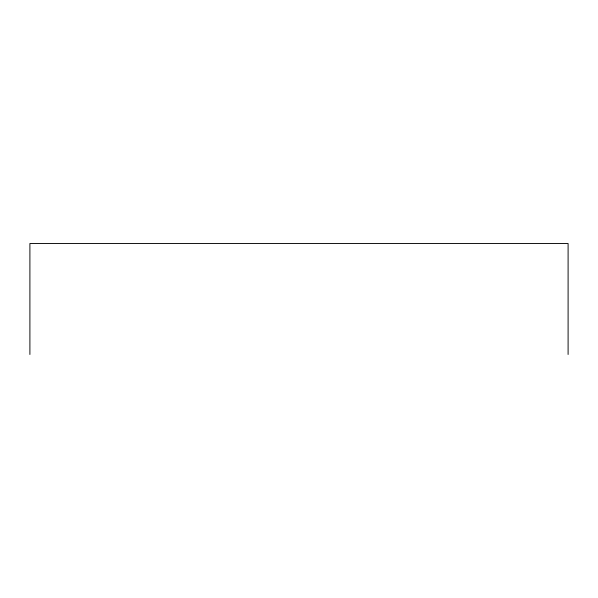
<?xml version="1.0" encoding="UTF-8"?>
<svg xmlns="http://www.w3.org/2000/svg" width="598" height="598" viewBox="0 0 598 598"><rect width="100%" height="100%" fill="white"/><g stroke="black" fill="none" stroke-linecap="round" stroke-linejoin="round"><path stroke-width="0.9" d="M568.1 354.479L568.1 243.521L29.9 243.521L29.9 354.479"/></g></svg>
